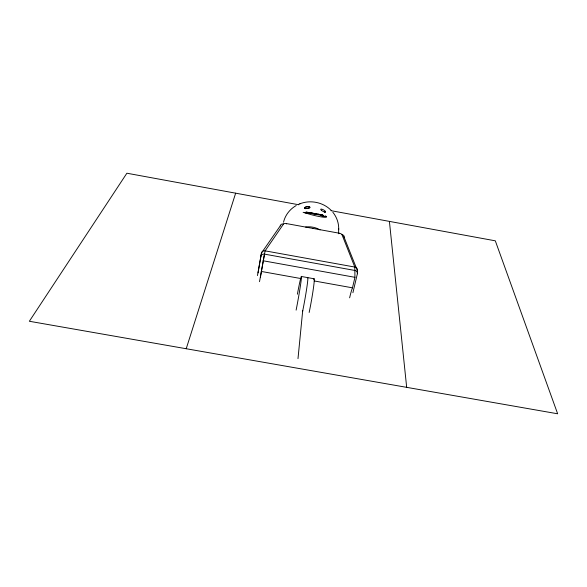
<?xml version="1.0" encoding="UTF-8"?>
<svg xmlns="http://www.w3.org/2000/svg" width="587" height="587" viewBox="0 0 587 587"><rect width="100%" height="100%" fill="white"/><g stroke="black" fill="none" stroke-linecap="round" stroke-linejoin="round"><path stroke-width="0.88" d="M344.283 237.346A2.92 2.553 -21.8 0 0 342.001 234.705A2.913 1.211 12.2 0 0 339.205 233.2L338.978 233.347M338.677 229.744C339 223.442 336.828 217.109 332.836 212.245M338.567 233.765L338.706 228.49M312.893 228.394L312.754 228.563M297.998 358.642L302.723 310.435M339.205 233.2L286.507 223.588A2.92 1.218 10.6 0 0 283.521 224.043L265.111 250.832L259.513 281.672M286.507 223.588L286.419 223.933M257.458 275.597L261.464 253.034L280.248 225.922A5.855 2.451 10.6 0 1 280.791 225.43M258.053 272.867L261.464 253.034A3.184 2.832 11.7 0 1 265.104 250.854L354.812 267.056A3.17 2.81 -0.7 0 1 357.322 270.358L357.366 273.769L352.904 292.73M260.423 277.189L264.443 254.12L354.856 270.453A3.192 2.825 -0.6 0 1 357.388 273.769M349.632 297.822A22.614 2.267 -80 0 1 352.479 287.828L354.944 277.321L354.812 267.056L342.001 234.705M283.528 222.209C285.15 215.172 289.956 209.045 296.23 205.531M186.211 348.737L235.651 193.174M306.832 212.12L321.456 214.879M299.832 203.836C310.325 199.595 323.173 202.222 331.097 210.307M298.6 204.349L300.016 203.755M315.373 213.675L322.872 215.26L322.036 214.725M321.617 214.673L319.167 214.306M322.725 215.099L323.738 215.708L323.312 215.774M305.952 212.589L318.411 214.673M307.823 212.912L308.351 213M318.249 214.16L318.704 214.233M311.536 213.03L313.766 213.404M312.108 213.125L306.627 212.399M313.495 213.36L315.49 213.69M309.965 212.765L310.486 212.854M309.731 212.721L308.124 212.443M263.093 260.76L354.944 277.321M301.432 276.492L314.17 278.788M261.237 271.429L300.676 278.517M314.148 280.938L352.479 287.828M298.761 204.76L126.88 173.216L29.35 321.265L557.65 413.784L495.311 240.824L330.973 210.667M311.22 213.352L323.063 215.722M344.239 237.581L357.307 270.35M389.408 221.387L406.674 387.339M304.602 208.187A2.759 0.851 -6.7 0 1 307.016 206.793A2.759 0.851 -6.7 0 1 309.863 207.527A2.759 0.851 -6.7 0 1 305.915 208.524M305.71 208.686A2.737 1.027 -12.4 0 1 304.433 208.224M325.506 212.076A2.737 0.947 34.7 0 1 324.303 212.098M325.161 215.84A13.149 1.534 14.1 0 1 321.111 216.867A13.149 1.534 14.1 0 1 304.352 212.487M326.078 216.449A13.883 1.607 14.1 0 1 321.764 216.053M307.214 212.523A13.156 1.761 6 0 1 306.098 212.289M308.248 213.595A13.883 1.673 7.2 0 1 303.134 212.303M323.415 215.451A13.156 1.68 15.4 0 1 322.38 215.297M305.614 227.022A20.046 18.065 5.6 0 1 320.076 229.928M280.248 225.922A2.928 2.612 34.8 0 1 283.521 224.043M343.586 236.693A5.841 2.443 12.2 0 1 343.813 236.921M260.753 256.328A3.206 2.854 11.6 0 1 264.436 254.134M307.566 277.856A22.666 1.013 -79.9 0 1 306.854 287.476A22.666 1.013 -79.9 0 1 302.643 311.293M297.389 294.226A22.673 0.836 -79.9 0 1 301.432 277.974A22.673 0.836 -79.9 0 1 296.119 310.127M313.693 279.441A22.658 1.189 -79.9 0 1 313.487 287.711A22.658 1.189 -79.9 0 1 309.158 312.453M305.622 212.413L306.495 212.127L305.636 212.377M305.856 208.495A2.752 0.836 -6.4 0 0 309.907 207.321A2.752 0.836 -6.4 0 0 305.746 207.05A2.752 0.836 -6.4 0 0 305.856 208.495M321.588 210.462A2.752 0.77 28.5 0 0 325.55 211.878A2.752 0.77 28.5 0 0 322.292 209.324A2.752 0.77 28.5 0 0 321.588 210.462"/></g></svg>
